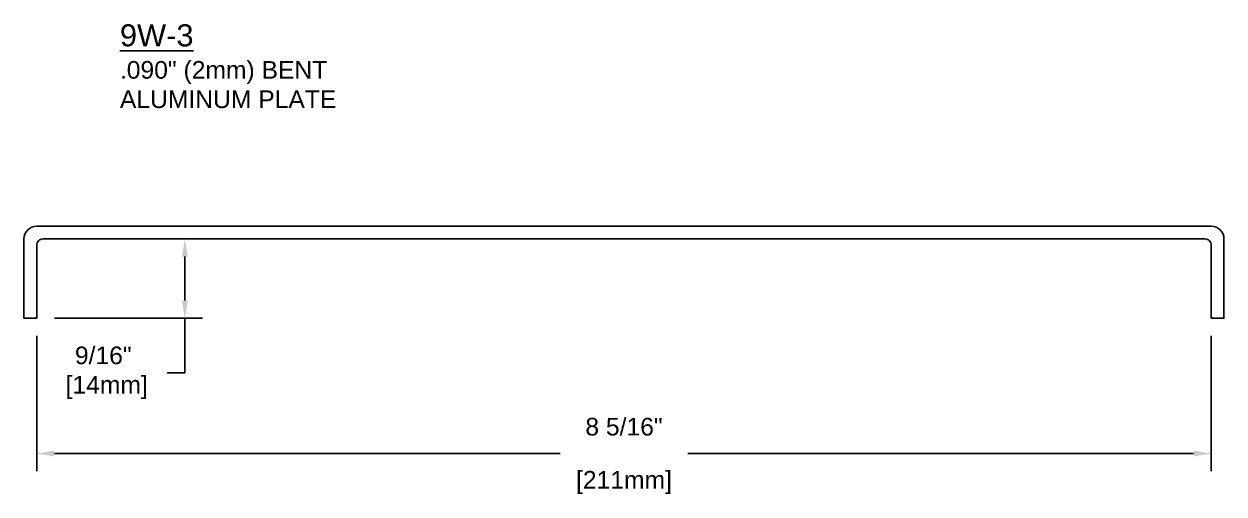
# Model space of a CAD drawing. Header units: inches. Extents: x 1.6 to 30.5, y 3.5 to 10.5.
# Drawn here: x 21.98 to 30.48, y 6.35 to 9.68 of the extents above; entities that cross this region are included whole.
import ezdxf

# ---------------------------------------------------------------- set-up
doc = ezdxf.new("R2010")
doc.units = ezdxf.units.IN
doc.header["$MEASUREMENT"] = 0
for name, color, linetype in [('DIMENSIONS', 3, 'Continuous'), ('METALS', 7, 'Continuous'), ('TEXT', 2, 'Continuous')]:
    doc.layers.add(name, color=color, linetype=linetype)
doc.styles.add('ARIAL', font='arial.ttf')
doc.dimstyles.new('Arial', dxfattribs={"dimtxt": 0.125, "dimasz": 0.125, "dimexe": 0.125, "dimexo": 0.125, "dimgap": 0.125, "dimtad": 0, "dimtih": 1, "dimtoh": 1, "dimdec": 4, "dimzin": 3, "dimdsep": 46, "dimlunit": 4, "dimtxsty": 'ARIAL', "dimcen": 0.125, "dimadec": 0, "dimazin": 0, "dimtfac": 1, "dimtdec": 4, "dimtofl": 0, "dimtmove": 0, "dimatfit": 3, "dimfxl": 0, "dimfrac": 2, "dimtolj": 1, "dimtzin": 0, "dimarcsym": 0})

# ---------------------------------------------------------------- blocks, each defined once
blk = doc.blocks.new('*D13')
at = {"layer": 'Defpoints', "color": 0}
for p in [(22.0675, 7.5973), (30.3875, 7.5973), (30.3875, 6.6382)]:
    blk.add_point(p, dxfattribs=at)
at = {"layer": 'DIMENSIONS', "color": 0, "lineweight": -2}
for p, q in [((22.0675, 7.4723), (22.0675, 6.5132)), ((30.3875, 7.4723), (30.3875, 6.5132)), ((22.1925, 6.6382), (25.7744, 6.6382)), ((30.2625, 6.6382), (26.6805, 6.6382))]:
    blk.add_line(p, q, dxfattribs=at)
at = {"layer": 'DIMENSIONS', "color": 0}
for points in [[(22.1925, 6.659), (22.1925, 6.6174), (22.0675, 6.6382)], [(30.2625, 6.659), (30.2625, 6.6174), (30.3875, 6.6382)]]:
    blk.add_solid(points, dxfattribs=at)
at = {"layer": 'DIMENSIONS', "color": 0, "char_height": 0.125, "attachment_point": 5, "style": 'ARIAL'}
for s, insert in [('\\A1;8 5/16"', (26.2275, 6.8278)), ('\\A1;[211mm]', (26.2275, 6.4331))]:
    blk.add_mtext(s, dxfattribs=dict(at, insert=insert))
blk = doc.blocks.new('*D14')
at = {"layer": 'Defpoints', "color": 0}
for p in [(22.1125, 8.1598), (22.0675, 7.5973), (23.1171, 7.5973)]:
    blk.add_point(p, dxfattribs=at)
at = {"layer": 'DIMENSIONS', "color": 0, "lineweight": -2}
for p, q in [((22.2375, 8.1598), (23.2421, 8.1598)), ((23.1171, 8.0348), (23.1171, 7.7223)), ((22.1925, 7.5973), (23.2421, 7.5973)), ((23.1171, 7.5973), (23.1171, 7.2113)), ((23.1171, 7.2113), (22.9921, 7.2113))]:
    blk.add_line(p, q, dxfattribs=at)
at = {"layer": 'DIMENSIONS', "color": 0}
for points in [[(23.0962, 8.0348), (23.1379, 8.0348), (23.1171, 8.1598)], [(23.0962, 7.7223), (23.1379, 7.7223), (23.1171, 7.5973)]]:
    blk.add_solid(points, dxfattribs=at)
at = {"layer": 'DIMENSIONS', "color": 0, "insert": (22.539, 7.2113), "char_height": 0.125, "attachment_point": 5, "style": 'ARIAL'}
blk.add_mtext('\\A1;9/16"\\P [14mm]', dxfattribs=at)

msp = doc.modelspace()

# ---------------------------------------------------------------- linework, layer by layer
at = {"layer": 'METALS'}
msp.add_lwpolyline([(21.97746, 7.59733), (21.97746, 8.15983, -0.4142136), (22.06746, 8.24983), (30.38748, 8.24983, -0.4142136), (30.47748, 8.15983), (30.47748, 7.59733), (30.38748, 7.59733), (30.38748, 8.11483, 0.4142136), (30.34248, 8.15983), (22.11246, 8.15983, 0.4142136), (22.06746, 8.11483), (22.06746, 7.59733)], format="xyb", close=True, dxfattribs=at)

# ---------------------------------------------------------------- texts
at = {"layer": 'TEXT', "insert": (22.65687, 9.68152), "char_height": 0.15625, "width": 4.3125, "attachment_point": 1, "style": 'ARIAL'}
msp.add_mtext('{\\L9W-3\\P\\H0.8x;\\l.090" (2mm) BENT\\PALUMINUM PLATE}', dxfattribs=at)

# ---------------------------------------------------------------- dimensions: what is measured, and where the dimension line sits
at = {"layer": 'DIMENSIONS'}
dim = msp.add_linear_dim(base=(23.11705, 7.59733), p1=(22.11246, 8.15983), p2=(22.06746, 7.59733), angle=90, dimstyle='Arial', override={"dimpost": '\\X'}, dxfattribs=at)
dim.commit()
dim.dimension.update_dxf_attribs({"geometry": '*D14', "text_midpoint": (22.53903, 7.21128), "dimtype": 160})
dim = msp.add_linear_dim(base=(30.38748, 6.63819), p1=(22.06746, 7.59733), p2=(30.38748, 7.59733), dimstyle='Arial', override={"dimpost": '\\X'}, dxfattribs=at)
dim.commit()
dim.dimension.update_dxf_attribs({"geometry": '*D13', "text_midpoint": (26.22747, 6.63819)})

doc.saveas('drawing.dxf')
